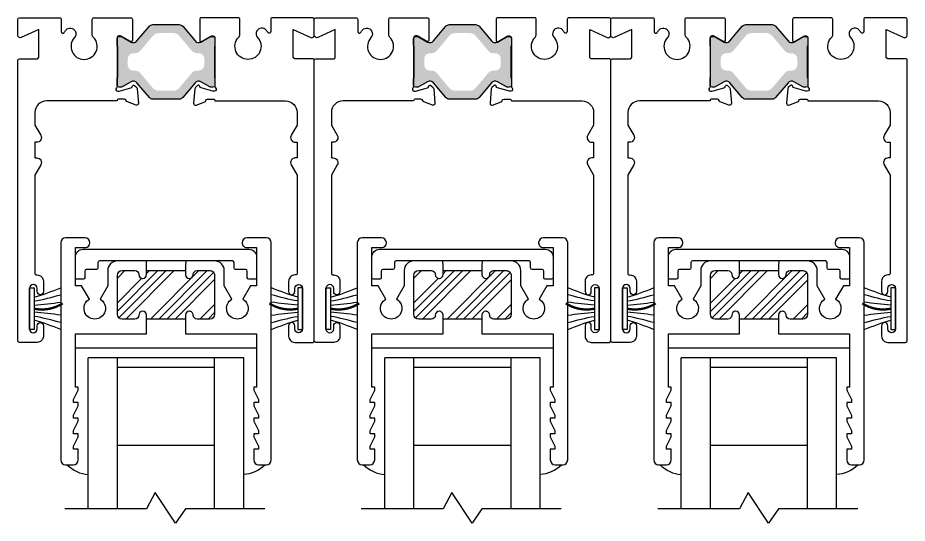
# Model space of a CAD drawing. Extents: x -81 to 107, y -69 to 26.
# Drawn here: x 9.76 to 15.48, y 17.73 to 20.99 of the extents above; entities that cross this region are included whole.
import ezdxf

# ---------------------------------------------------------------- set-up
doc = ezdxf.new("R2010")
doc.units = 0
doc.header["$LTSCALE"] = 0.25
doc.header["$MEASUREMENT"] = 0
doc.layers.get('0').update_dxf_attribs({"linetype": 'CONTINUOUS'})
for name, color, linetype in [('FRAME', 1, 'CONTINUOUS'), ('GEOMETRY', 7, 'CONTINUOUS'), ('GLASS-VINYL', 7, 'CONTINUOUS'), ('SEAL', 7, 'CONTINUOUS'), ('VENT', 5, 'CONTINUOUS')]:
    doc.layers.add(name, color=color, linetype=linetype)
doc.styles.get("Standard").update_dxf_attribs({"font": 'simplex.shx'})

# ---------------------------------------------------------------- blocks, each defined once
blk = doc.blocks.new('3700-HEAD')
h = blk.add_hatch(color=7)
h.dxf.hatch_style = 1
h.paths.add_polyline_path([(1.061323822707466, 2.023597012678121, 0.2216939749053061), (1.038181697357621, 2.034388326019556), (0.8698183026422341, 2.034388326033383, 0.2216939749477652), (0.8466761772876888, 2.023597012692103), (0.7671756660738587, 1.928852497345824, -0.3639701495044677), (0.7289284971606492, 1.922108587029352), (0.671135002898609, 1.95547585547515, 0.1316530883047572), (0.665193685764665, 1.957067833998241), (0.6509259952622444, 1.957067842606301, 0.4142135623734786), (0.6390402913835396, 1.945182138727604), (0.639040300709304, 1.902186165045539, 0.2361684266067066), (0.6430047285520786, 1.894253535861441), (0.6430047285521212, 1.694340671317565, 0.2360679758690442), (0.639040299991585, 1.68641181413525), (0.6390403319993283, 1.643425343938928, 0.4148935497402233), (0.6509228864571953, 1.631515177256421), (0.6651936857648179, 1.631515177256336, 0.1316530883072195), (0.6711350028987858, 1.63310715577942), (0.7289284971605714, 1.666474424225281, -0.3639701495044445), (0.7671756660737955, 1.659730513908914), (0.8466667827400511, 1.564997194489378, 0.2216939749481582), (0.8698089081001172, 1.554205881145624), (1.038191091903486, 1.554205881160176, 0.2216939749024542), (1.061333217252915, 1.564997194501385), (1.140824333909341, 1.659730513908935, -0.3639701495039926), (1.179071502822537, 1.666474424225272), (1.236864997084335, 1.633107155779419, 0.1316530883071739), (1.242806314218301, 1.631515177256336), (1.25707711352592, 1.631515177256421, 0.4142135623712521), (1.26895969999152, 1.643397763722088), (1.26895969925598, 1.686407995726146, 0.2361696624906552), (1.264995271430998, 1.694340671317565), (1.26499527143104, 1.894253535861441, 0.2360679758693688), (1.268959699991598, 1.902182393043775), (1.268959671265475, 1.945152348077763, 0.4149478693164335), (1.257074004720864, 1.957067842606301), (1.2428063070494, 1.957067833998239, 0.1316529348603328), (1.236864997084471, 1.955475855475128), (1.179071502822509, 1.922108587029087, -0.3639701495061961), (1.140824333909447, 1.928852497345507)])
h.paths.add_polyline_path([(1.038444306955399, 1.962400445695025), (1.11881749071998, 1.866614573143527, 0.2216957980130405), (1.155005399299135, 1.849739778885586), (1.164129147798731, 1.849739778885543, -0.4183011198049396), (1.200126360585996, 1.814240745641161), (1.200126360585989, 1.774353461537878, -0.4101377853229674), (1.165118612382249, 1.738854428293468), (1.155005399299135, 1.738854428293421, 0.2216957980129486), (1.11881749071999, 1.721979634035492), (1.038444306955409, 1.626193761483995, -0.2216957979907951), (1.00225639838026, 1.609318967226053), (0.9057436007276616, 1.609318967217868, -0.2216957994918876), (0.8695556919758606, 1.626193761676759), (0.7891825094485665, 1.72197963383441, 0.2216957994703745), (0.7529946007006956, 1.738854428293421), (0.74387091065344, 1.738854428293463, -0.4183016036190713), (0.7078736393971274, 1.774353460722939), (0.7078736393971276, 1.814240746456031, -0.410137763308783), (0.7428813849250437, 1.849739779663157), (0.7529945970683684, 1.849739778885586, 0.2216958196371139), (0.7891825094484669, 1.866614573344478), (0.8695556919758711, 1.96240044550226, -0.2216957994916689), (0.9057436007276386, 1.979275239961139), (1.002256398380237, 1.979275239952954, -0.2216957979908316)], flags=16)
for points in [[(0.1099999999999852, 1.387784609690833), (0.1479807621135194, 1.321999999999996, -0.5773502691896187), (0.1219999999999857, 1.277000000000008), (0.1099999999999852, 1.277000000000008), (0.1099999999999852, 1.177000000000014), (0.1219999999999857, 1.177000000000014, -0.5773502691896415), (0.1479807621135194, 1.131999999999998), (0.1099999999999852, 1.066215390309161), (0.1099999999999852, 0.4340000000000117, 0.4142135623733031), (0.1199999999999761, 0.4240000000000137), (0.1249999999999716, 0.4240000000000137, -0.4142135623734072), (0.1649999999999778, 0.3840000000000146), (0.1649999999999778, 0.3170000000000073, -0.414213562373095), (0.1449999999999818, 0.2970000000000113), (0.1444999999999794, 0.2970000000000113, -0.414213562373095), (0.1249999999999858, 0.3165000000000049), (0.1249999999999716, 0.3375000000000128, 0.4142135623728402), (0.1004999999999825, 0.362000000000009), (0.09949999999997772, 0.3620000000000161, 0.4142135623729252), (0.07499999999998863, 0.3375000000000057), (0.07499999999998863, 0.07650000000001, 0.4142135623729252), (0.09949999999997772, 0.05200000000000671), (0.1004999999999825, 0.05200000000001381, 0.4142135623729252), (0.1249999999999716, 0.07650000000001), (0.1249999999999716, 0.0975000000000179, -0.4142135623732017), (0.1444999999999794, 0.1170000000000044), (0.1454999999999842, 0.1170000000000258, -0.4142135623727748), (0.1649999999999636, 0.0975000000000108), (0.1649999999999778, 0.03000000000000824, -0.4142135623731991), (0.1249999999999716, -0.0099999999999838), (0.009999999999990905, -0.0099999999999838, -0.4142135623726788), (0, 0), (-2.842170943040401e-14, 1.805000000000021, -0.414213562373095), (0.009999999999976694, 1.814999999999998), (0.1249999999999716, 1.815000000000012, 0.4142135623726788), (0.1349999999999625, 1.825000000000031), (0.1349999999999767, 2.003000000000029), (0.02267276954174235, 1.951457849311666, -0.5466243487296897), (-1.4210854715202e-14, 1.966000000000022), (-2.842170943040401e-14, 2.068000000000026, -0.4142135623728869), (0.00999999999995893, 2.078000000000017), (0.2696105213601463, 2.078000000000003, -0.4142135623737194), (0.2796105213601514, 2.067999999999998), (0.2796105213601514, 1.98953418700863, 0.7339412723535294), (0.2978126321386263, 1.983813577008092, -0.03403474851669917), (0.3111879232939394, 2.000453448331555, -0.5057320743497256), (0.3688254908899715, 1.994043740433881), (0.3693494192751494, 1.993136269851206, -0.3275382217185182), (0.3646964847253251, 1.950795388895827, 0.652777520668035), (0.426585771360191, 1.810000000000045, 0.6600274602027022), (0.4873113362390065, 1.952037968349613, -0.1930386204602389), (0.478999037981449, 1.972765814188746), (0.478999037981449, 2.068000000000008, -0.4142135623731341), (0.4889990379814506, 2.078000000000008), (0.7273387152418813, 2.078000000000003, -0.4142135623735113), (0.7373387152418793, 2.067999999999989), (0.737338715241652, 1.932502119615666, -0.5855240683165699), (0.7253633531343304, 1.925781859821829), (0.6655931390299124, 1.959265754330705, 0.1378721067450506), (0.6594400428837481, 1.960995311654974), (0.6507324371330334, 1.960995311655187, 0.4142135623732712), (0.638922490118393, 1.949185364640348), (0.6389224901184924, 1.635655061886915, -0.2134217652852489), (0.6349858411131528, 1.626852447107687, 0.6885002580720195), (0.6428591391229794, 1.606239885314388), (0.6491776281125432, 1.606239885314174, 0.06554346281316337), (0.6522342673213508, 1.60664229950067), (0.7280610674315575, 1.626960029354713, 0.2679491924334644), (0.7364119610508943, 1.635310922974675), (0.7376069913660395, 1.639770836826422, -0.577350269187636), (0.7507792756648719, 1.643300339766704), (0.765098957401154, 1.628980658030677, -0.1763269807095989), (0.7685130703828555, 1.621659069114465), (0.7766602648774814, 1.528536209919572, -0.548618786623735), (0.7608560185060789, 1.516409185153627), (0.7053164651803634, 1.536623929389002, -0.2637246696262264), (0.6977589915646298, 1.545487575343294, 0.3595082375527455), (0.6861622781778216, 1.555063448250385), (0.6507324371330334, 1.555063448250614, 0.4142135623732713), (0.6389224901181656, 1.543253501235775), (0.1849999999999739, 1.543253501235704, 0.4142135623731504), (0.1099999999999994, 1.468253501235772), (0.1099999999999994, 1.388038110926594)], [(1.797999999999988, 1.387784609690833), (1.760019237886453, 1.321999999999996, 0.5773502691896187), (1.785999999999987, 1.277000000000008), (1.797999999999988, 1.277000000000008), (1.797999999999988, 1.177000000000014), (1.785999999999987, 1.177000000000014, 0.5773502691896415), (1.760019237886453, 1.131999999999998), (1.797999999999988, 1.066215390309161), (1.797999999999988, 0.4340000000000117, -0.4142135623733031), (1.787999999999997, 0.4240000000000137), (1.783000000000001, 0.4240000000000137, 0.4142135623734072), (1.742999999999995, 0.3840000000000146), (1.742999999999995, 0.3170000000000073, 0.414213562373095), (1.762999999999991, 0.2970000000000113), (1.763499999999993, 0.2970000000000113, 0.414213562373095), (1.782999999999987, 0.3165000000000049), (1.783000000000001, 0.3375000000000128, -0.4142135623728402), (1.80749999999999, 0.362000000000009), (1.808499999999995, 0.3620000000000161, -0.4142135623729252), (1.832999999999984, 0.3375000000000057), (1.832999999999984, 0.07650000000001, -0.4142135623729252), (1.808499999999995, 0.05200000000000671), (1.80749999999999, 0.05200000000001381, -0.4142135623729252), (1.783000000000001, 0.07650000000001), (1.783000000000001, 0.0975000000000179, 0.4142135623732017), (1.763499999999993, 0.1170000000000044), (1.762499999999989, 0.1170000000000258, 0.4142135623727748), (1.743000000000009, 0.0975000000000108), (1.742999999999995, 0.03000000000000824, 0.4142135623731991), (1.783000000000001, -0.0099999999999838), (1.897999999999982, -0.0099999999999838, 0.4142135623726788), (1.907999999999973, 0), (1.908000000000001, 1.805000000000021, 0.414213562373095), (1.897999999999996, 1.814999999999998), (1.783000000000001, 1.815000000000012, -0.4142135623726788), (1.77300000000001, 1.825000000000031), (1.772999999999996, 2.003000000000029), (1.88532723045823, 1.951457849311666, 0.5466243487296897), (1.907999999999987, 1.966000000000022), (1.908000000000001, 2.068000000000026, 0.4142135623728869), (1.898000000000014, 2.078000000000017), (1.638389478639827, 2.078000000000003, 0.4142135623737194), (1.628389478639821, 2.067999999999998), (1.628389478639821, 1.98953418700863, -0.7339412723535294), (1.610187367861347, 1.983813577008092, 0.03403474851669917), (1.596812076706033, 2.000453448331555, 0.5057320743497256), (1.539174509110001, 1.994043740433881), (1.538650580724823, 1.993136269851206, 0.3275382217185182), (1.543303515274648, 1.950795388895827, -0.652777520668035), (1.481414228639782, 1.810000000000045, -0.6600274602027022), (1.420688663760966, 1.952037968349613, 0.1930386204602389), (1.429000962018524, 1.972765814188746), (1.429000962018524, 2.068000000000008, 0.4142135623731341), (1.419000962018522, 2.078000000000008), (1.180661284758092, 2.078000000000003, 0.4142135623735113), (1.170661284758094, 2.067999999999989), (1.170661284758321, 1.932502119615666, 0.5855240683165699), (1.182636646865642, 1.925781859821829), (1.24240686097006, 1.959265754330705, -0.1378721067450506), (1.248559957116225, 1.960995311654974), (1.257267562866939, 1.960995311655187, -0.4142135623732712), (1.26907750988158, 1.949185364640348), (1.26907750988148, 1.635655061886915, 0.2134217652852489), (1.27301415888682, 1.626852447107687, -0.6885002580720195), (1.265140860876993, 1.606239885314388), (1.25882237188743, 1.606239885314174, -0.06554346281316337), (1.255765732678622, 1.60664229950067), (1.179938932568415, 1.626960029354713, -0.2679491924334644), (1.171588038949078, 1.635310922974675), (1.170393008633933, 1.639770836826422, 0.577350269187636), (1.157220724335101, 1.643300339766704), (1.142901042598819, 1.628980658030677, 0.1763269807095989), (1.139486929617117, 1.621659069114465), (1.131339735122491, 1.528536209919572, 0.548618786623735), (1.147143981493894, 1.516409185153627), (1.202683534819609, 1.536623929389002, 0.2637246696262264), (1.210241008435343, 1.545487575343294, -0.3595082375527455), (1.221837721822151, 1.555063448250385), (1.257267562866939, 1.555063448250614, -0.4142135623732713), (1.269077509881807, 1.543253501235775), (1.722999999999999, 1.543253501235704, -0.4142135623731504), (1.797999999999973, 1.468253501235772), (1.797999999999973, 1.388038110926594)]]:
    blk.add_lwpolyline(points, format="xyb")
at = {"color": 7}
blk.add_lwpolyline([(0.7289284971606591, 1.922108587029346, 0.3639701495037725), (0.7671756660738183, 1.928852497345776), (0.8466761772877192, 2.023597012692139, -0.2216939749458995), (0.8698183026420665, 2.034388326033383), (1.038181697357906, 2.034388326019556, -0.2216939749019481), (1.061323822707401, 2.023597012678199), (1.140824333909471, 1.928852497345478, 0.363970149503774), (1.179071502822318, 1.922108587028976), (1.236864997084602, 1.955475855475203, -0.1316530883066159), (1.242806314218647, 1.957067833998241), (1.257059699991522, 1.957067833998256, -0.4142135623726596), (1.268959699991534, 1.945196443456968), (1.268959699991598, 1.90218239304382, -0.23606797587055), (1.26499527143104, 1.894253535861441), (1.264995271430998, 1.694340671317565, -0.2360679758707013), (1.268959699991534, 1.686411814135187), (1.26895969999152, 1.643397763722039, -0.41421356237292), (1.257077113525803, 1.631515177256421), (1.242806314218647, 1.631515177256336, -0.1316530883065768), (1.236864997084659, 1.633107155779232), (1.17907150282246, 1.666474424225317, 0.3639701495037401), (1.1408243339093, 1.659730513908887), (1.061333217252944, 1.564997194501419, -0.2216939749019308), (1.038191091903592, 1.554205881160176), (0.869808908079527, 1.554205881145624, -0.2216939749053818), (0.846666782729983, 1.564997194501377), (0.7671756660738183, 1.659730513908887, 0.3639701495038271), (0.7289284971606591, 1.666474424225331), (0.6711350028984597, 1.633107155779232, -0.1316530883065768), (0.6651936857644714, 1.631515177256336), (0.650922886457316, 1.631515177256421, -0.41421356237292), (0.6390402999915921, 1.643397763722039), (0.639040299991585, 1.686411814135187, -0.2360679758707014), (0.6430047285521212, 1.694340671317565), (0.6430047285520786, 1.894253535861441, -0.2360679758705498), (0.639040299991521, 1.90218239304382), (0.639040299991585, 1.945196443456968, -0.4142135623726595), (0.650940299991575, 1.957067833998256), (0.6651936857644714, 1.957067833998241, -0.1316530883066175), (0.6711350028985166, 1.955475855475203)], format="xyb", close=True, dxfattribs=at)
blk = doc.blocks.new('RALE-SREADER')
at = {"layer": 'GEOMETRY', "color": 1}
blk.add_lwpolyline([(0.1350000000000016, -0.08000000000000185), (0.0699999437849872, -0.08000000000000185, 0.414213562373095), (0.05999994378498741, -0.09000000000000341), (0.05999994378498741, -0.1330000000000027, -0.414213562373095), (0.04999994378498762, -0.1430000000000042), (0.009999999999999787, -0.1430000000000042, -0.414213562373095), (0, -0.1330000000000027), (0, 0, -0.414213562373095), (0.05000000000000071, 0.05000000000000071), (1.115999999999996, 0.05000000000000071, -0.414213562373095), (1.165999999999997, 0), (1.165999999999997, -0.1330000000000027, -0.414213562373095), (1.155999999999997, -0.1430000000000042), (1.116000056215002, -0.1430000000000042, -0.414213562373095), (1.106000056215002, -0.1330000000000027), (1.106000056215002, -0.09000000000000341, 0.414213562373095), (1.096000056215003, -0.08000000000000185), (1.030999999999993, -0.08000000000000185, -0.414213562373095), (1.020999999999994, -0.07000000000000028), (1.020999999999994, -0.03499999999999659, 0.414213562373095), (1.010999999999994, -0.02499999999999858), (0.1549999999999994, -0.02499999999999858, 0.414213562373114), (0.1449999999999996, -0.03499999999999659), (0.1450000000000014, -0.07000000000000028, -0.4142135623731137)], format="xyb", close=True, dxfattribs=at)
blk = doc.blocks.new('3075 TOP RAIL')
h = blk.add_hatch()
h.set_pattern_fill('ANSI34', scale=0.3, style=0)
h.set_pattern_definition([(45, (-1.251662558961418, -5.860402020932271), (-0.1590990257669732, 0.1590990257669732), []), (45, (-1.198629550461418, -5.860402020932271), (-0.1590990257669732, 0.1590990257669732), []), (45, (-1.145596541661418, -5.860402020932271), (-0.1590990257669732, 0.1590990257669732), []), (45, (-1.092563533161418, -5.860402020932271), (-0.1590990257669732, 0.1590990257669732), [])])
h.paths.add_polyline_path([(-0.1250000000000089, 0.3119999999999941), (-0.1250000000000089, 0.2859999999999969, -0.4142135623731111), (-0.1489999999999956, 0.261999999999996), (-0.1510000000000051, 0.261999999999996, -0.4142135623730841), (-0.175000000000006, 0.2859999999999969), (-0.175000000000006, 0.2869999999999875, 0.414213562373095), (-0.2000000000000117, 0.3119999999999932), (-0.2820000000000054, 0.3119999999999932, 0.414213562373095), (-0.3130000000000113, 0.2810000000000015), (-0.3130000000000113, 0.03100000000000147, 0.4142135623730826), (-0.2820000000000054, -4.440892098500626e-15), (-0.2000000000000117, -4.440892098500626e-15, 0.4142135623732927), (-0.174999999999935, 0.02500000000001901, -0.4142135623728921), (-0.1499999999999435, 0.04999999999999272), (-0.1489999999999956, 0.04999999999999272, -0.4142135623730841), (-0.1250000000000089, 0.02599999999999181), (-0.1250000000000058, 0), (0.1249999999999911, 0), (0.1249999999999911, 0.02599999999999181, -0.414213562373095), (0.148999999999992, 0.04999999999999272), (0.1499999999999257, 0.04999999999999272, -0.4142135623732928), (0.1749999999999883, 0.02499999999998437, 0.4142135623728765), (0.199999999999994, -4.440892098500626e-15), (0.2819999999999876, -4.440892098500626e-15, 0.4142135623730866), (0.3129999999999935, 0.03100000000000147), (0.3129999999999935, 0.2810000000000015, 0.4142135623730951), (0.2819999999999876, 0.3119999999999932), (0.199999999999994, 0.3119999999999932, 0.4142135623730951), (0.1749999999999883, 0.2870000000000017), (0.1749999999999883, 0.2859999999999969, -0.414213562373095), (0.1509999999999874, 0.261999999999996), (0.148999999999992, 0.261999999999996, -0.4142135623731057), (0.1249999999999911, 0.2859999999999969), (0.1249999999999911, 0.3119999999999941)])
at = {"color": 7}
for p, q in [((-0.1250000000000053, 0.3119999999999941), (0.1249999999999956, 0.3119999999999941)), ((0.1249999999999982, 0), (-0.1249999999999982, 0))]:
    blk.add_line(p, q, dxfattribs=at)
for points in [[(-0.1489999999999956, 0.04999999999999272), (-0.1499999999999435, 0.04999999999999272, 0.4142135623731003), (-0.174999999999935, 0.02500000000000124, -0.4142135623730846), (-0.2000000000000117, -4.440892098500626e-15), (-0.2820000000000054, -4.440892098500626e-15, -0.4142135623730825), (-0.3130000000000113, 0.03100000000000147), (-0.3130000000000113, 0.2810000000000015, -0.414213562373095), (-0.2820000000000054, 0.3119999999999932), (-0.2000000000000117, 0.3119999999999932, -0.414213562373095), (-0.175000000000006, 0.2869999999999875), (-0.175000000000006, 0.2859999999999969, 0.4142135623730841), (-0.1510000000000051, 0.261999999999996), (-0.1489999999999956, 0.261999999999996, 0.4142135623731111), (-0.1250000000000089, 0.2859999999999969), (-0.1250000000000089, 0.3429999999999849), (-0.1260436310120898, 0.3739999999999908), (-0.1560000000000006, 0.3739999999999908), (-0.3130000000000113, 0.3739999999999908, 0.4142135623730971), (-0.3750000000000089, 0.3119999999999932), (-0.3750000000000089, 0.2144922678357757), (-0.4245000000000037, 0.1287557528611059, -3.732050807568894), (-0.4935000000000063, 0.1287557528611059), (-0.543000000000001, 0.2144922678357757), (-0.5830000000000073, 0.2144922678357757), (-0.5830000000000073, 0.4609999999999799), (-0.5190000000000001, 0.4609999999999799, 0.414213562373095), (-0.4900000000000038, 0.4899999999999762), (-0.4900000000000038, 0.4919999999999858, 0.4142135623730992), (-0.5210000000000097, 0.5229999999999917), (-0.6460000000000097, 0.5229999999999917, 0.4142135623730909), (-0.6770000000000156, 0.4919999999999858), (-0.6770000000000156, -0.9060000000000104, 0.4142135623730909), (-0.6460000000000097, -0.9370000000000163), (-0.5959999999999983, -0.9370000000000163, 0.4142135623730992), (-0.5650000000000066, -0.9060000000000104), (-0.5650000000000066, -0.8370000000000077), (-0.5950000000000077, -0.8370000000000077), (-0.5950000000000077, -0.8170000000000117), (-0.5650000000000066, -0.7570000000000094), (-0.5650000000000066, -0.7369999999999992), (-0.5950000000000077, -0.7369999999999992), (-0.5950000000000077, -0.7170000000000174), (-0.5650000000000066, -0.6570000000000151), (-0.5650000000000066, -0.6370000000000049), (-0.5950000000000077, -0.6370000000000049), (-0.5950000000000077, -0.6170000000000089), (-0.5650000000000066, -0.5570000000000208), (-0.5650000000000066, -0.5370000000000106), (-0.5950000000000077, -0.5370000000000106), (-0.5950000000000077, -0.5170000000000146), (-0.5650000000000066, -0.4570000000000123), (-0.5650000000000066, -0.4370000000000163), (-0.5830000000000073, -0.4370000000000163), (-0.5830000000000073, -0.09400000000001274), (-0.1249999999999947, -0.09400000000001274), (-0.1250000000000089, 0.02599999999999181, 0.4142135623730841)], [(0.5829999999999895, -0.4370000000000163), (0.565000000000003, -0.4370000000000163), (0.565000000000003, -0.4570000000000123), (0.59499999999999, -0.5170000000000146), (0.59499999999999, -0.5370000000000106), (0.565000000000003, -0.5370000000000106), (0.565000000000003, -0.5570000000000208), (0.59499999999999, -0.6170000000000089), (0.59499999999999, -0.6370000000000049), (0.565000000000003, -0.6370000000000049), (0.565000000000003, -0.6570000000000151), (0.59499999999999, -0.7170000000000174), (0.59499999999999, -0.7369999999999992), (0.565000000000003, -0.7369999999999992), (0.565000000000003, -0.7570000000000094), (0.59499999999999, -0.8170000000000117), (0.59499999999999, -0.8370000000000077), (0.565000000000003, -0.8370000000000077), (0.565000000000003, -0.9060000000000104, 0.4142135623731035), (0.5959999999999948, -0.9370000000000163), (0.6459999999999919, -0.9370000000000163, 0.414213562373095), (0.6769999999999978, -0.9060000000000104), (0.6769999999999978, 0.4919999999999858, 0.414213562373095), (0.6459999999999919, 0.5229999999999917), (0.5209999999999919, 0.5229999999999917, 0.414213562373095), (0.489999999999986, 0.4919999999999858), (0.489999999999986, 0.4899999999999762, 0.414213562373095), (0.5189999999999966, 0.4609999999999799), (0.5830000000000037, 0.4609999999999799), (0.5830000000000037, 0.2144922678357615), (0.5429999999999833, 0.2144922678357615), (0.4934999999999885, 0.1287557528611059, -3.732050807568821), (0.4245000000000001, 0.1287557528611059), (0.3749999999999911, 0.2144922678357615), (0.3750000000000053, 0.3119999999999932, 0.414213562373095), (0.3129999999999935, 0.3739999999999908), (0.1559999999999828, 0.3739999999999908), (0.1269563689878961, 0.3739999999999908), (0.1249999999999911, 0.3429999999999849), (0.1249999999999911, 0.2859999999999969, 0.4142135623731058), (0.148999999999992, 0.261999999999996), (0.1509999999999874, 0.261999999999996, 0.414213562373095), (0.1749999999999883, 0.2859999999999969), (0.1749999999999883, 0.2870000000000017, -0.4142135623730951), (0.199999999999994, 0.3119999999999932), (0.2819999999999876, 0.3119999999999932, -0.414213562373095), (0.3129999999999935, 0.2810000000000015), (0.3129999999999935, 0.03100000000000147, -0.4142135623730867), (0.2819999999999876, -4.440892098500626e-15), (0.199999999999994, -4.440892098500626e-15, -0.4142135623730741), (0.1749999999999883, 0.02500000000000124, 0.414213562373095), (0.1499999999999257, 0.04999999999999272), (0.148999999999992, 0.04999999999999272, 0.414213562373095), (0.1249999999999911, 0.02599999999999181), (0.1249999999999911, -0.09400000000001274), (0.5829999999999895, -0.09400000000001274)]]:
    blk.add_lwpolyline(points, format="xyb", close=True)
blk.add_blockref('RALE-SREADER', (-0.5830000000000014, 0.3989999999999894))
blk = doc.blocks.new('*U156')
for centre, radius, start, end in [((-0.3363546849529105, 1.374598471469489), 1.351062180895753, 285.7333345206381, 293.4368222990368), ((-0.2136054874142197, 1.458218265125338), 1.429724515284343, 279.8102808079562, 286.8579121550302), ((-0.03791698734263801, 1.393678669770485), 1.371857557905367, 272.8377203361979, 280.0301119370517), ((-0.0379169873426226, -1.39367866977049), 1.37185755790537, 79.96988806294885, 87.16227966380276), ((-0.213605487414201, -1.458218265125351), 1.429724515284351, 73.14208784497039, 80.18971919204454), ((-0.3363546849528987, -1.374598471469492), 1.351062180895752, 66.56317770096366, 74.26666547936257)]:
    blk.add_arc(centre, radius, start, end)
at = {"layer": 'SEAL'}
blk.add_lwpolyline([(1.759824107611761e-15, -0.1350000000000016), (1.653273178848947e-17, 0.1350000000000016), (0.03000000000000293, 0.1350000000000016), (0.0300000000000029, -0.1350000000000016)], close=True, dxfattribs=at)
at = {"layer": 'SEAL', "const_width": 0.015}
blk.add_lwpolyline([(0.0300000000000058, -6.661338147750939e-16, 0.199044311851115), (0.2141162525664099, 0.03424964009469297)], format="xyb", dxfattribs=at)
at = {"flags": 9}
for tag, p in [('MANUFACTURER_PART_#', (8.517492267046123e-16, -0.1988058451557535)), ('FLEETWOOD_PART_#', (-0.0005562457240841923, -0.2486722113120052))]:
    blk.add_attdef(tag, p, '', height=0.03125, dxfattribs=at)

msp = doc.modelspace()

# ---------------------------------------------------------------- linework, layer by layer
at = {"layer": 'GLASS-VINYL'}
for p, q in [((11.29295455707336, 18.85997212444407), (10.12695455707335, 18.85997212444407)), ((13.20095455707336, 18.85997212444407), (12.03495455707335, 18.85997212444407)), ((15.10895455707336, 18.85997212444407), (13.94295455707335, 18.85997212444407)), ((10.20991819179243, 17.82683000686934), (10.20991819179244, 18.79797212444407)), ((11.20991819179244, 18.79797212444407), (10.20991819179244, 18.79797212444407)), ((10.39741819179243, 17.82683000686934), (10.39741819179244, 18.79797212444407)), ((11.02241819179243, 17.82683000686934), (11.02241819179244, 18.79797212444407)), ((11.20991819179243, 17.82683000686934), (11.20991819179244, 18.79797212444407)), ((12.11791819179243, 17.82683000686934), (12.11791819179244, 18.79797212444407)), ((13.11791819179244, 18.79797212444407), (12.11791819179244, 18.79797212444407)), ((12.30541819179243, 17.82683000686934), (12.30541819179244, 18.79797212444407)), ((12.93041819179243, 17.82683000686934), (12.93041819179244, 18.79797212444407)), ((13.11791819179243, 17.82683000686934), (13.11791819179244, 18.79797212444407)), ((14.02591819179243, 17.82683000686938), (14.02591819179244, 18.79797212444407)), ((15.02591819179244, 18.79797212444407), (14.02591819179244, 18.79797212444407)), ((14.21341819179243, 17.82683000686938), (14.21341819179244, 18.79797212444407)), ((14.83841819179243, 17.82683000686938), (14.83841819179244, 18.79797212444407)), ((15.02591819179243, 17.82683000686938), (15.02591819179244, 18.79797212444407)), ((11.02241819179244, 18.73597212444407), (10.39741819179244, 18.73597212444407)), ((12.93041819179244, 18.73597212444407), (12.30541819179244, 18.73597212444407)), ((14.83841819179244, 18.73597212444407), (14.21341819179244, 18.73597212444407)), ((11.02241819179244, 18.23497212444407), (10.39741819179244, 18.23497212444407)), ((12.93041819179244, 18.23497212444407), (12.30541819179244, 18.23497212444407)), ((14.83841819179244, 18.23497212444407), (14.21341819179244, 18.23497212444407))]:
    msp.add_line(p, q, dxfattribs=at)
for points in [[(11.34530473762437, 17.82683000686934), (10.834954557073, 17.82683000686934), (10.77127939150436, 17.73456855061594), (10.6407663501011, 17.93109593543432), (10.584954557073, 17.82683000686934), (10.05843613791638, 17.82683000686934)], [(13.25330473762437, 17.82683000686934), (12.742954557073, 17.82683000686934), (12.67927939150436, 17.73456855061594), (12.5487663501011, 17.93109593543432), (12.492954557073, 17.82683000686934), (11.96643613791638, 17.82683000686934)], [(15.16130473762437, 17.82683000686938), (14.650954557073, 17.82683000686938), (14.58727939150436, 17.73456855061598), (14.4567663501011, 17.93109593543436), (14.400954557073, 17.82683000686938), (13.87443613791638, 17.82683000686938)]]:
    msp.add_lwpolyline(points, dxfattribs=at)
for centre, start, end in [((10.22826922660384, 18.26487477630232), 224.9356274764868, 265.182256866142), ((11.19360852704493, 18.26697706757075), 274.2807547195022, 314.2526423149493), ((12.13626922660384, 18.26487477630232), 224.9356274764868, 265.182256866142), ((13.10160852704493, 18.26697706757075), 274.2807547195022, 314.2526423149493), ((14.04426922660384, 18.26487477630232), 224.9356274764868, 265.182256866142), ((15.00960852704493, 18.26697706757075), 274.2807547195022, 314.2526423149493)]:
    msp.add_arc(centre, 0.2185, start, end, dxfattribs=at)

# ---------------------------------------------------------------- block references
at = {"layer": 'FRAME'}
for p in [(9.755954557073501, 18.90747212444436), (11.6639545570735, 18.90747212444436), (13.5719545570735, 18.90747212444436)]:
    msp.add_blockref('3700-HEAD', p, dxfattribs=at)
at = {"layer": 'SEAL'}
for p in [(9.830954557073479, 19.11447212444363), (11.73895455707348, 19.11447212444363), (13.64695455707348, 19.11447212444363)]:
    msp.add_blockref('*U156', p, dxfattribs=at)
at = {"layer": 'SEAL', "xscale": -1}
for p in [(11.58895455707348, 19.11447212444363), (13.49695455707348, 19.11447212444363), (15.40495455707348, 19.11447212444363)]:
    msp.add_blockref('*U156', p, dxfattribs=at)
at = {"layer": 'VENT'}
for p in [(10.70995455707356, 19.04747212444409), (12.61795455707356, 19.04747212444409), (14.52595455707356, 19.04747212444409)]:
    msp.add_blockref('3075 TOP RAIL', p, dxfattribs=at)

doc.saveas('drawing.dxf')
